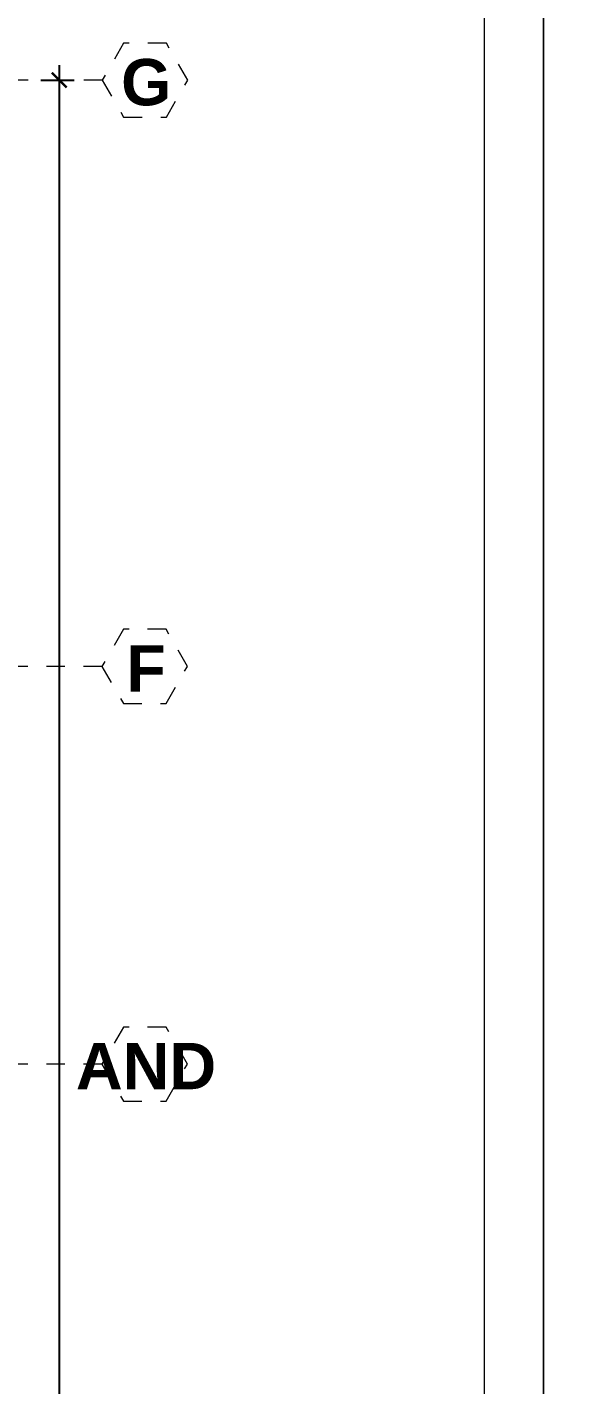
# Model space of a CAD drawing. Header units: millimetres. Extents: x -59 to 123, y 54 to 155.
# Drawn here: x -17.47 to -14.53, y 143.5 to 150.82 of the extents above; entities that cross this region are included whole.
import ezdxf

# ---------------------------------------------------------------- set-up
doc = ezdxf.new("R2010")
doc.units = ezdxf.units.MM
doc.linetypes.add('ACAD_ISO02W100', pattern=[15, 12, -3])
doc.linetypes.add('CONTINUA', pattern=[0])
doc.layers.get('0').update_dxf_attribs({"lineweight": 9})
doc.layers.get('Defpoints').update_dxf_attribs({"lineweight": 0})
doc.layers.add('A-COT', color=8, linetype='Continuous')
doc.layers.add('DET-CORTE', color=86, linetype='Continuous', lineweight=50)
doc.layers.add('EJES', color=6, linetype='ACAD_ISO02W100', lineweight=5)
doc.styles.add('STILUS', font='arial.ttf')
doc.styles.add('style1', font='arial.ttf', dxfattribs={"height": 0.1})
doc.dimstyles.new('luis1', dxfattribs={"dimtxt": 0.1, "dimasz": 0.08, "dimexe": 0.08, "dimexo": 0.08, "dimgap": 0.08, "dimtad": 2, "dimzin": 4, "dimdsep": 46, "dimtxsty": 'style1', "dimblk": 'ARCHTICK', "dimcen": 2, "dimdle": 0.08, "dimclrd": 256, "dimclre": 256, "dimclrt": 256, "dimadec": 0, "dimazin": 1, "dimtfac": 1, "dimtix": 1, "dimtmove": 0, "dimatfit": 3, "dimfxl": 1, "dimtolj": 1, "dimarcsym": 0})

# ---------------------------------------------------------------- blocks, each defined once
blk = doc.blocks.new('_ArchTick')
at = {"color": 0, "linetype": 'ByBlock', "const_width": 0.15}
blk.add_lwpolyline([(-0.5, -0.5), (0.5, 0.5)], dxfattribs=at)
blk = doc.blocks.new('*D1236')
at = {"layer": 'A-COT', "linetype": 'Continuous', "lineweight": -2, "transparency": 16777216}
for p, q in [((-17.299, 150.6123), (-17.299, 131.4523)), ((-17.399, 150.5323), (-17.219, 150.5323)), ((-17.399, 131.5323), (-17.219, 131.5323))]:
    blk.add_line(p, q, dxfattribs=at)
at = {"layer": 'Defpoints', "color": 0, "linetype": 'CONTINUA', "transparency": 16777216}
for p in [(-18.5683, 150.5323), (-18.5683, 131.5323), (-17.299, 131.5323)]:
    blk.add_point(p, dxfattribs=at)
at = {"layer": 'A-COT', "linetype": 'CONTINUA', "lineweight": -2, "transparency": 16777216, "xscale": 0.08, "yscale": 0.08, "zscale": 0.08}
for p, rotation in [((-17.299, 150.5323), 90), ((-17.299, 131.5323), 270)]:
    blk.add_blockref('_ArchTick', p, dxfattribs=dict(at, rotation=rotation))
at = {"layer": 'A-COT', "linetype": 'CONTINUA', "lineweight": 5, "transparency": 16777216, "insert": (-17.1679, 141.0323), "char_height": 0.1, "attachment_point": 5, "rotation": 90, "style": 'style1'}
blk.add_mtext('\\A1;19.00', dxfattribs=at)

msp = doc.modelspace()

# ---------------------------------------------------------------- linework, layer by layer
at = {"layer": 'Defpoints', "lineweight": 5, "ltscale": 0.5}
for points in [[(-58.9383, 124.826), (-14.6883, 124.826), (-14.6883, 154.6086), (-58.9383, 154.6086)], [(-14.6883, 124.826), (29.5617, 124.826), (29.5617, 154.6086), (-14.6883, 154.6086)]]:
    msp.add_lwpolyline(points, close=True, dxfattribs=at)
at = {"layer": 'DET-CORTE', "lineweight": 5, "ltscale": 0.5}
msp.add_lwpolyline([(-58.6204, 125.144), (-15.0063, 125.144), (-15.0063, 154.2907), (-58.6204, 154.2907)], close=True, dxfattribs=at)
at = {"layer": 'EJES', "lineweight": 5, "ltscale": 0.003}
for p, q in [((-17.0674, 150.5323), (-18.5683, 150.5323)), ((-17.0688, 147.3705), (-18.5697, 147.3705)), ((-17.0688, 145.2255), (-18.5697, 145.2255))]:
    msp.add_line(p, q, dxfattribs=at)
for points in [[(-16.7216, 150.3327), (-16.6063, 150.5323), (-16.7216, 150.7319), (-16.9521, 150.7319), (-17.0674, 150.5323), (-16.9521, 150.3327)], [(-16.723, 147.1709), (-16.6078, 147.3705), (-16.723, 147.5702), (-16.9535, 147.5702), (-17.0688, 147.3705), (-16.9535, 147.1709)], [(-16.723, 145.0259), (-16.6078, 145.2255), (-16.723, 145.4251), (-16.9535, 145.4251), (-17.0688, 145.2255), (-16.9535, 145.0259)]]:
    msp.add_lwpolyline(points, close=True, dxfattribs=at)

# ---------------------------------------------------------------- texts
at = {"layer": 'EJES', "lineweight": 5, "char_height": 0.25, "width": 0.015384, "attachment_point": 2, "style": 'STILUS'}
for s, insert in [('{\\fArial|b1|i0|c0|p34;G}', (-16.8298, 150.6463)), ('{\\fArial|b1|i0|c0|p34;F}', (-16.8312, 147.4846)), ('{\\fArial|b1|i0|c0|p34;AND}', (-16.8312, 145.3396))]:
    msp.add_mtext(s, dxfattribs=dict(at, insert=insert))

# ---------------------------------------------------------------- dimensions: what is measured, and where the dimension line sits
at = {"layer": 'A-COT', "linetype": 'CONTINUA', "lineweight": 5}
dim = msp.add_linear_dim(base=(-17.299, 131.5323), p1=(-18.5683, 150.5323), p2=(-18.5683, 131.5323), angle=90, dimstyle='luis1', override={"dimfxl": 0.1, "dimfxlon": 1, "dimarcsym": 2}, dxfattribs=at)
dim.commit()
dim.dimension.update_dxf_attribs({"geometry": '*D1236', "text_midpoint": (-17.1679, 141.0323)})

doc.saveas('drawing.dxf')
